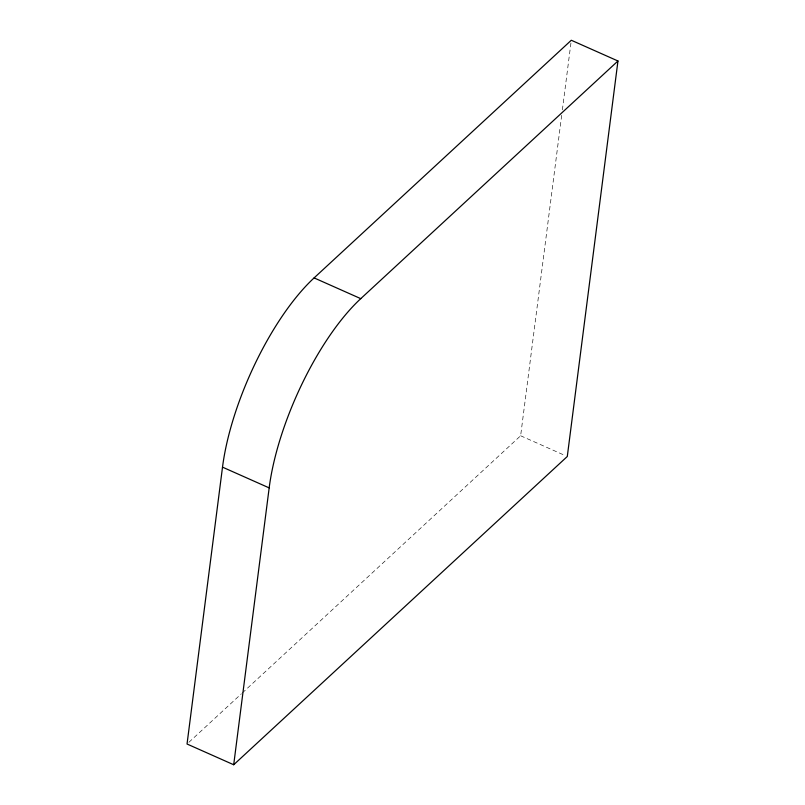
<?xml version="1.0" encoding="UTF-8"?>
<svg xmlns="http://www.w3.org/2000/svg" width="805" height="805" viewBox="0 0 805 805"><rect width="100%" height="100%" fill="white"/><g stroke="black" fill="none" stroke-linecap="round" stroke-linejoin="round"><path stroke-width="0.6" stroke-dasharray="4.03 3.02" d="M242.335 692.924L520.634 435.767L561.739 114.874M562.373 109.903L570.976 42.735M188.883 742.311L241.409 693.779M520.634 435.767L565.009 455.489"/><path stroke-width="1.21" d="M222.512 467.152L187.042 744.011L233.702 764.75L567.294 456.495L617.958 60.989L571.298 40.25L314.101 277.906A149.197 53.563 -66 0 0 222.512 467.152L269.172 487.89L233.702 764.75M269.172 487.89A149.197 53.563 -66 0 1 360.761 298.645L617.958 60.989M314.101 277.906L360.761 298.645"/></g></svg>
